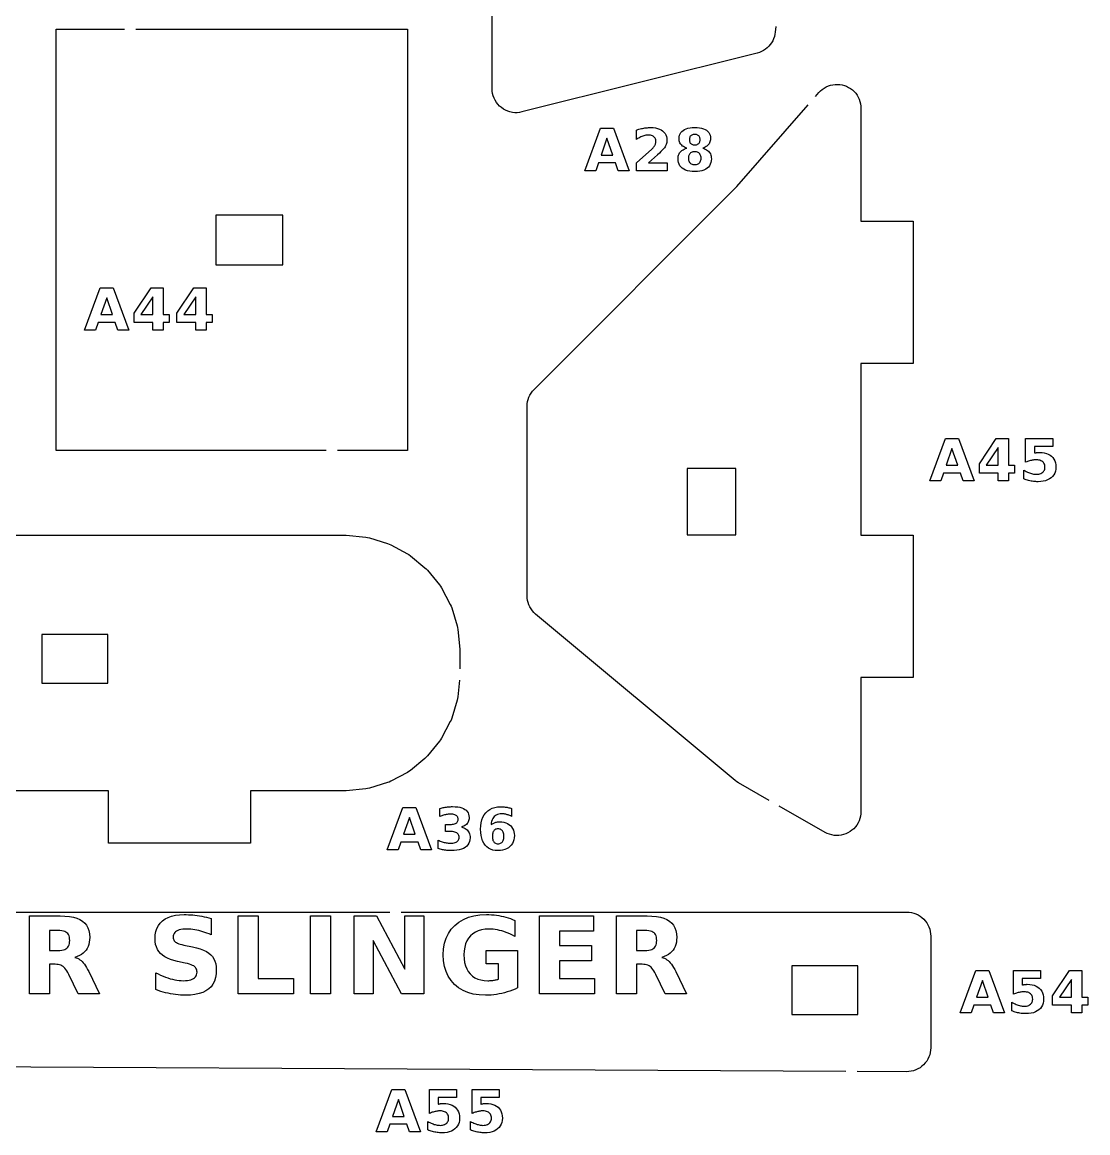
# Model space of a CAD drawing. Header units: millimetres. Extents: x 3 to 297, y 5 to 294.
# Drawn here: x 236 to 297.1, y 122.8 to 186.5 of the extents above; entities that cross this region are included whole.
import ezdxf

# ---------------------------------------------------------------- set-up
doc = ezdxf.new("R2010")
doc.units = ezdxf.units.MM
doc.layers.add('CUT', color=1, linetype='CONTINUOUS')
doc.layers.add('ENGRAVE', color=5, linetype='CONTINUOUS')

msp = doc.modelspace()

# ---------------------------------------------------------------- linework, layer by layer
at = {"layer": 'CUT', "color": 1}
for points in [[(279.1871, 186.2302), (279.1581, 185.911), (279.1404, 185.7834), (279.1102, 185.6563), (279.0681, 185.5327), (279.0145, 185.4136), (278.9498, 185.3002), (278.8746, 185.1934), (278.7897, 185.0942), (278.6957, 185.0035), (278.5935, 184.9221), (278.4841, 184.8508), (278.3684, 184.7902), (278.2475, 184.7409), (278.1241, 184.7037), (264.6317, 181.3306), (264.4975, 181.3042), (264.3594, 181.2912), (264.2208, 181.2922), (264.0829, 181.3072), (263.9473, 181.3359), (263.8152, 181.3782), (263.6881, 181.4336), (263.5672, 181.5014), (263.4537, 181.5812), (263.3489, 181.6719), (263.2537, 181.7727), (263.1692, 181.8826), (263.0961, 182.0005), (263.0353, 182.1251), (262.9874, 182.2552), (262.9528, 182.3895), (262.9319, 182.5265), (262.925, 182.6631), (262.925, 194.7985)], [(253.4, 161.925), (237.925, 161.925), (237.925, 186.075), (241.85, 186.075)], [(242.5, 186.075), (258.075, 186.075), (258.075, 161.925), (254.05, 161.925)], [(281.4733, 182.2263), (281.6664, 182.4469), (281.7576, 182.5415), (281.8589, 182.628), (281.9681, 182.7043), (282.0842, 182.7696), (282.2061, 182.8234), (282.3326, 182.8652), (282.4625, 182.8945), (282.5947, 182.9112), (282.7278, 182.9149), (282.8607, 182.9058), (282.9921, 182.8838), (283.1207, 182.8493), (283.2454, 182.8024), (283.365, 182.7437), (283.4784, 182.6737), (283.5844, 182.5931), (283.6821, 182.5026), (283.7706, 182.403), (283.8491, 182.2954), (283.9168, 182.1806), (283.9731, 182.0599), (284.0174, 181.9343), (284.0493, 181.805), (284.0686, 181.6732), (284.075, 181.5419), (284.075, 175.075), (287.075, 175.075), (287.075, 166.925), (284.075, 166.925), (284.075, 157.075), (287.075, 157.075), (287.075, 148.925), (284.075, 148.925), (284.075, 141.2383), (284.0683, 141.1035), (284.0479, 140.9682), (284.0143, 140.8357), (283.9676, 140.7071), (283.9083, 140.5838), (283.8371, 140.467), (283.7547, 140.3578), (283.6618, 140.2574), (283.5594, 140.1667), (283.4485, 140.0866), (283.3302, 140.0179), (283.2056, 139.9614), (283.0761, 139.9175), (282.9428, 139.8866), (282.8071, 139.8692), (282.6704, 139.8654), (282.5339, 139.8751), (282.3991, 139.8984), (282.2673, 139.9349), (282.1398, 139.9843), (282.0194, 140.0454), (279.3796, 141.5538)], [(278.8152, 141.8763), (277.0607, 142.8789), (276.96, 142.9425), (276.8653, 143.0146), (265.4183, 152.5538), (265.3212, 152.6431), (265.232, 152.7428), (265.1528, 152.8507), (265.0846, 152.9657), (265.0278, 153.0869), (264.9831, 153.213), (264.9509, 153.3429), (264.9314, 153.4752), (264.925, 153.6071), (264.925, 164.4634), (264.9315, 164.5963), (264.9513, 164.7298), (264.9841, 164.8607), (265.0296, 164.9877), (265.0873, 165.1097), (265.1567, 165.2255), (265.237, 165.3339), (265.3264, 165.4325), (276.9308, 177.0369), (276.9586, 177.0666), (281.0453, 181.7371)], [(223.5473, 157.075), (254.4527, 157.075), (254.5544, 157.07), (255.6793, 156.9592), (255.7818, 156.944), (255.8823, 156.9188), (256.9167, 156.605), (257.0143, 156.5701), (257.108, 156.5258), (258.0613, 156.0163), (258.1502, 155.963), (258.2335, 155.9012), (259.0691, 155.2155), (259.1459, 155.1459), (259.2155, 155.0691), (259.9012, 154.2335), (259.963, 154.1502), (260.0163, 154.0613), (260.5258, 153.108), (260.5701, 153.0143), (260.605, 152.9167), (260.9188, 151.8823), (260.944, 151.7818), (260.9592, 151.6793), (261.07, 150.5544), (261.075, 150.4527), (261.075, 149.4193)], [(261.0527, 148.7702), (260.9592, 147.8207), (260.944, 147.7182), (260.9188, 147.6177), (260.605, 146.5833), (260.5701, 146.4857), (260.5258, 146.392), (260.0163, 145.4387), (259.963, 145.3498), (259.9012, 145.2665), (259.2155, 144.4309), (259.1459, 144.3541), (259.0691, 144.2845), (258.2335, 143.5988), (258.1502, 143.537), (258.0613, 143.4837), (257.108, 142.9742), (257.0143, 142.9299), (256.9167, 142.895), (255.8823, 142.5812), (255.7818, 142.556), (255.6793, 142.5408), (254.5544, 142.43), (254.4527, 142.425), (249.075, 142.425), (249.075, 139.425), (240.925, 139.425), (240.925, 142.425), (233.075, 142.425)], [(214.909, 135.475), (257.059, 135.475)], [(257.709, 135.475), (286.7018, 135.475), (286.8348, 135.4685), (286.9683, 135.4487), (287.0992, 135.4159), (287.2262, 135.3704), (287.3482, 135.3127), (287.464, 135.2433), (287.5723, 135.163), (287.6723, 135.0723), (287.763, 134.9723), (287.8433, 134.864), (287.9127, 134.7482), (287.9704, 134.6262), (288.0159, 134.4992), (288.0487, 134.3683), (288.0685, 134.2348), (288.075, 134.1018), (288.075, 127.7048), (288.0684, 127.5715), (288.0485, 127.4376), (288.0155, 127.3063), (287.9697, 127.1788), (287.9117, 127.0565), (287.8419, 126.9405), (287.761, 126.832), (287.6698, 126.7319), (287.5693, 126.6412), (287.4603, 126.5609), (287.3439, 126.4917), (287.2213, 126.4343), (287.0937, 126.3892), (286.9622, 126.3568), (286.8282, 126.3376), (286.6948, 126.3317), (283.8526, 126.3463)], [(283.2026, 126.3496), (211.2911, 126.7184)]]:
    msp.add_lwpolyline(points, dxfattribs=at)
for points in [[(247.075, 175.425), (247.075, 172.575), (250.925, 172.575), (250.925, 175.425), (247.075, 175.425)], [(274.105, 157.105), (276.895, 157.105), (276.895, 160.895), (274.105, 160.895), (274.105, 157.105)], [(237.105, 151.395), (237.105, 148.605), (240.895, 148.605), (240.895, 151.395), (237.105, 151.395)], [(280.105, 129.605), (283.895, 129.605), (283.895, 132.395), (280.105, 132.395), (280.105, 129.605)]]:
    msp.add_lwpolyline(points, close=True, dxfattribs=at)
at = {"layer": 'ENGRAVE', "color": 5}
for points in [[(268.2342, 177.9662), (269.1343, 180.3962), (269.8814, 180.3962), (270.7814, 177.9662), (270.1516, 177.9662), (269.9986, 178.4089), (269.0187, 178.4089), (268.8641, 177.9662), (268.2342, 177.9662)], [(272.9607, 177.9662), (271.1947, 177.9662), (271.1947, 178.4268), (272.0818, 179.2097), (272.1196, 179.2454), (272.1541, 179.2808), (272.1851, 179.3159), (272.2127, 179.3508), (272.2368, 179.3854), (272.2575, 179.4197), (272.2749, 179.4541), (272.2892, 179.4889), (272.3003, 179.5242), (272.3082, 179.56), (272.3129, 179.5962), (272.3145, 179.6329), (272.3113, 179.688), (272.3018, 179.7394), (272.2858, 179.7871), (272.2635, 179.8311), (272.2348, 179.8714), (272.1998, 179.908), (272.1594, 179.9398), (272.1149, 179.9658), (272.0661, 179.9861), (272.0131, 180.0005), (271.956, 180.0092), (271.8946, 180.0121), (271.845, 180.0104), (271.7939, 180.0052), (271.7412, 179.9965), (271.687, 179.9843), (271.6312, 179.9686), (271.5739, 179.9495), (271.5152, 179.9269), (271.4551, 179.9009), (271.3937, 179.8715), (271.3309, 179.8388), (271.2667, 179.8026), (271.2012, 179.7631), (271.2012, 180.297), (271.2716, 180.3194), (271.3417, 180.3399), (271.4116, 180.3586), (271.4812, 180.3754), (271.5505, 180.3904), (271.6195, 180.4036), (271.6882, 180.4148), (271.7564, 180.4239), (271.8242, 180.431), (271.8915, 180.4361), (271.9584, 180.4392), (272.0248, 180.4402), (272.1648, 180.4348), (272.294, 180.4188), (272.4124, 180.3922), (272.5199, 180.3548), (272.6167, 180.3068), (272.7027, 180.2481), (272.7765, 180.1799), (272.837, 180.1033), (272.884, 180.0182), (272.9175, 179.9248), (272.9377, 179.8229), (272.9444, 179.7126), (272.9415, 179.6472), (272.933, 179.5832), (272.9188, 179.5208), (272.8988, 179.4598), (272.8732, 179.4003), (272.8419, 179.3424), (272.8014, 179.2819), (272.7484, 179.215), (272.6828, 179.1416), (272.6046, 179.0617), (272.5138, 178.9754), (272.4105, 178.8826), (271.8913, 178.4268), (272.9607, 178.4268), (272.9607, 177.9662)], [(273.8927, 179.3448), (273.8402, 179.381), (273.7936, 179.4211), (273.7532, 179.4652), (273.7189, 179.5133), (273.6908, 179.5651), (273.669, 179.6207), (273.6534, 179.6801), (273.644, 179.7433), (273.6409, 179.8103), (273.6473, 179.9088), (273.6664, 179.9991), (273.6982, 180.0813), (273.7429, 180.1554), (273.8002, 180.2213), (273.8704, 180.279), (273.9528, 180.3283), (274.0472, 180.3686), (274.1536, 180.3999), (274.2718, 180.4223), (274.4021, 180.4357), (274.5442, 180.4402), (274.6853, 180.4357), (274.8147, 180.4224), (274.9324, 180.4001), (275.0383, 180.3689), (275.1324, 180.3288), (275.2148, 180.2799), (275.2849, 180.2223), (275.3423, 180.1564), (275.3869, 180.0823), (275.4188, 179.9999), (275.4379, 179.9092), (275.4443, 179.8103), (275.4411, 179.7433), (275.4317, 179.6801), (275.416, 179.6207), (275.394, 179.5651), (275.3657, 179.5133), (275.3311, 179.4652), (275.2904, 179.4211), (275.2437, 179.381), (275.191, 179.3448), (275.1322, 179.3126), (275.0674, 179.2844), (274.9967, 179.2602), (275.0758, 179.235), (275.1481, 179.2051), (275.2138, 179.1704), (275.2726, 179.131), (275.3248, 179.0869), (275.3702, 179.038), (275.4087, 178.9845), (275.4403, 178.9265), (275.4648, 178.8641), (275.4823, 178.7971), (275.4928, 178.7257), (275.4963, 178.6498), (275.4897, 178.5343), (275.4697, 178.4286), (275.4363, 178.3326), (275.3896, 178.2465), (275.3296, 178.1702), (275.2563, 178.1038), (275.1698, 178.0473), (275.0705, 178.0011), (274.9582, 177.9652), (274.8331, 177.9395), (274.6951, 177.9242), (274.5442, 177.919), (274.3928, 177.9242), (274.2542, 177.9395), (274.1285, 177.9652), (274.0158, 178.0011), (273.9159, 178.0473), (273.8289, 178.1038), (273.755, 178.1702), (273.6946, 178.2465), (273.6476, 178.3326), (273.614, 178.4286), (273.5939, 178.5343), (273.5872, 178.6498), (273.5907, 178.7257), (273.6012, 178.7971), (273.6187, 178.8641), (273.6432, 178.9265), (273.6748, 178.9845), (273.7133, 179.038), (273.7587, 179.0869), (273.8109, 179.131), (273.8698, 179.1704), (273.9354, 179.2051), (274.0077, 179.235), (274.0868, 179.2602), (274.0161, 179.2844), (273.9514, 179.3126), (273.8927, 179.3448)], [(269.175, 178.8598), (269.8407, 178.8598), (269.5086, 179.8266), (269.175, 178.8598)], [(274.2423, 179.6577), (274.2535, 179.6186), (274.2691, 179.5833), (274.2893, 179.5517), (274.3139, 179.5238), (274.3427, 179.5), (274.3753, 179.4804), (274.4118, 179.4652), (274.4521, 179.4544), (274.4962, 179.4479), (274.5442, 179.4457), (274.5912, 179.4479), (274.6344, 179.4544), (274.674, 179.4652), (274.7099, 179.4804), (274.742, 179.5), (274.7704, 179.5238), (274.7948, 179.5517), (274.8147, 179.5833), (274.8302, 179.6186), (274.8413, 179.6577), (274.848, 179.7004), (274.8502, 179.7468), (274.848, 179.7932), (274.8413, 179.8359), (274.8302, 179.8748), (274.8147, 179.9099), (274.7948, 179.9413), (274.7704, 179.969), (274.742, 179.9926), (274.7099, 180.0119), (274.674, 180.027), (274.6344, 180.0377), (274.5912, 180.0442), (274.5442, 180.0463), (274.4962, 180.0441), (274.4521, 180.0376), (274.4118, 180.0268), (274.3753, 180.0116), (274.3427, 179.992), (274.3139, 179.9682), (274.2893, 179.9403), (274.2691, 179.9089), (274.2535, 179.8738), (274.2423, 179.8351), (274.2356, 179.7928), (274.2333, 179.7468), (274.2356, 179.7004), (274.2423, 179.6577)], [(274.3888, 179.0295), (274.346, 179.0108), (274.3077, 178.9868), (274.274, 178.9574), (274.2452, 178.9231), (274.2216, 178.8842), (274.2032, 178.8407), (274.1901, 178.7925), (274.1822, 178.7397), (274.1796, 178.6824), (274.1822, 178.625), (274.1901, 178.5723), (274.2032, 178.5243), (274.2216, 178.4809), (274.2452, 178.4422), (274.274, 178.4081), (274.3077, 178.379), (274.346, 178.3552), (274.3888, 178.3367), (274.4361, 178.3235), (274.4879, 178.3155), (274.5442, 178.3129), (274.6, 178.3155), (274.6513, 178.3235), (274.698, 178.3367), (274.7402, 178.3552), (274.7779, 178.379), (274.8111, 178.4081), (274.8395, 178.4422), (274.8627, 178.4809), (274.8807, 178.5243), (274.8936, 178.5723), (274.9013, 178.625), (274.9039, 178.6824), (274.9013, 178.7402), (274.8936, 178.7933), (274.8807, 178.8417), (274.8627, 178.8853), (274.8395, 178.9241), (274.8111, 178.9582), (274.7779, 178.9873), (274.7402, 179.0111), (274.698, 179.0297), (274.6513, 179.0429), (274.6, 179.0508), (274.5442, 179.0535), (274.4879, 179.0508), (274.4361, 179.0428), (274.3888, 179.0295)], [(240.1786, 168.825), (239.5487, 168.825), (240.4488, 171.255), (241.1959, 171.255), (242.0959, 168.825), (241.466, 168.825), (241.3131, 169.2677), (240.3332, 169.2677), (240.1786, 168.825)], [(244.4119, 169.7218), (244.4119, 169.2677), (244.0652, 169.2677), (244.0652, 168.825), (243.4728, 168.825), (243.4728, 169.2677), (242.3953, 169.2677), (242.3953, 169.8048), (243.3686, 171.255), (244.0652, 171.255), (244.0652, 169.7218), (244.4119, 169.7218)], [(246.8646, 169.7218), (246.8646, 169.2677), (246.5179, 169.2677), (246.5179, 168.825), (245.9254, 168.825), (245.9254, 169.2677), (244.8479, 169.2677), (244.8479, 169.8048), (245.8213, 171.255), (246.5179, 171.255), (246.5179, 169.7218), (246.8646, 169.7218)], [(240.8231, 170.6854), (240.4895, 169.7186), (241.1552, 169.7186), (240.8231, 170.6854)], [(243.4728, 170.7391), (242.7859, 169.7218), (243.4728, 169.7218), (243.4728, 170.7391)], [(245.9254, 170.7391), (245.2386, 169.7218), (245.9254, 169.7218), (245.9254, 170.7391)], [(288.0163, 160.1901), (288.9163, 162.6202), (289.6634, 162.6202), (290.5635, 160.1901), (289.9336, 160.1901), (289.7806, 160.6329), (288.8008, 160.6329), (288.6462, 160.1901), (288.0163, 160.1901)], [(292.8794, 161.087), (292.8794, 160.6329), (292.5327, 160.6329), (292.5327, 160.1901), (291.9403, 160.1901), (291.9403, 160.6329), (290.8628, 160.6329), (290.8628, 161.17), (291.8361, 162.6202), (292.5327, 162.6202), (292.5327, 161.087), (292.8794, 161.087)], [(295.0766, 162.6202), (295.0766, 162.1595), (294.0186, 162.1595), (294.0186, 161.7836), (294.0425, 161.7898), (294.0665, 161.7956), (294.0904, 161.8009), (294.1145, 161.8056), (294.1385, 161.8099), (294.1627, 161.8137), (294.187, 161.8169), (294.2116, 161.8196), (294.2365, 161.8216), (294.2618, 161.8231), (294.2873, 161.824), (294.3132, 161.8243), (294.4559, 161.8181), (294.5876, 161.7996), (294.7083, 161.7687), (294.8181, 161.7255), (294.917, 161.67), (295.0049, 161.6021), (295.0805, 161.5232), (295.1424, 161.4345), (295.1905, 161.3362), (295.2249, 161.2281), (295.2455, 161.1103), (295.2523, 160.9828), (295.2449, 160.8562), (295.2224, 160.7392), (295.185, 160.6316), (295.1326, 160.5336), (295.0653, 160.445), (294.983, 160.3659), (294.8874, 160.2978), (294.7802, 160.242), (294.6613, 160.1987), (294.5309, 160.1677), (294.3888, 160.1491), (294.2351, 160.1429), (294.1663, 160.144), (294.0977, 160.1474), (294.0294, 160.1529), (293.9613, 160.1607), (293.8934, 160.1706), (293.8257, 160.1828), (293.7583, 160.1973), (293.6909, 160.214), (293.6237, 160.2331), (293.5567, 160.2544), (293.4897, 160.2781), (293.4229, 160.3041), (293.4229, 160.7972), (293.4885, 160.7608), (293.553, 160.7276), (293.6164, 160.6975), (293.6786, 160.6706), (293.7397, 160.6469), (293.7997, 160.6263), (293.8585, 160.6089), (293.9163, 160.5947), (293.9728, 160.5836), (294.0283, 160.5757), (294.0826, 160.571), (294.1358, 160.5694), (294.2091, 160.5725), (294.277, 160.5818), (294.3395, 160.5972), (294.3966, 160.6189), (294.4483, 160.6468), (294.4947, 160.6809), (294.5347, 160.7202), (294.5675, 160.764), (294.593, 160.8121), (294.6112, 160.8646), (294.6221, 160.9215), (294.6257, 160.9828), (294.6221, 161.0445), (294.6112, 161.1018), (294.593, 161.1545), (294.5675, 161.2027), (294.5347, 161.2464), (294.4947, 161.2855), (294.4483, 161.3193), (294.3966, 161.347), (294.3395, 161.3685), (294.277, 161.3839), (294.2091, 161.3931), (294.1358, 161.3962), (294.0903, 161.3952), (294.0438, 161.3923), (293.9962, 161.3874), (293.9477, 161.3806), (293.8982, 161.3719), (293.8477, 161.3612), (293.7961, 161.3485), (293.7432, 161.3336), (293.689, 161.3166), (293.6336, 161.2975), (293.5769, 161.2763), (293.5189, 161.253), (293.5189, 162.6202), (295.0766, 162.6202)], [(288.957, 161.0837), (289.6227, 161.0837), (289.2907, 162.0505), (288.957, 161.0837)], [(291.9403, 162.1042), (291.2535, 161.087), (291.9403, 161.087), (291.9403, 162.1042)], [(256.9088, 139.0473), (257.8088, 141.4773), (258.5559, 141.4773), (259.456, 139.0473), (258.8261, 139.0473), (258.6731, 139.49), (257.6933, 139.49), (257.5387, 139.0473), (256.9088, 139.0473)], [(261.3091, 140.3048), (261.3746, 140.2706), (261.4336, 140.2313), (261.486, 140.1867), (261.5319, 140.137), (261.5709, 140.0822), (261.6028, 140.0228), (261.6277, 139.9585), (261.6454, 139.8896), (261.6561, 139.8159), (261.6596, 139.7374), (261.6519, 139.6218), (261.6289, 139.5158), (261.5904, 139.4194), (261.5366, 139.3327), (261.4675, 139.2556), (261.3829, 139.1881), (261.2836, 139.1306), (261.1703, 139.0836), (261.0428, 139.0471), (260.9012, 139.021), (260.7455, 139.0053), (260.5756, 139.0001), (260.5132, 139.0009), (260.4508, 139.0034), (260.3883, 139.0076), (260.3257, 139.0135), (260.2631, 139.021), (260.2005, 139.0302), (260.1379, 139.0411), (260.0756, 139.0536), (260.0135, 139.0678), (259.9516, 139.0837), (259.89, 139.1013), (259.8286, 139.1205), (259.8286, 139.6039), (259.8871, 139.5758), (259.9455, 139.5501), (260.0037, 139.5268), (260.0619, 139.5059), (260.1198, 139.4874), (260.1777, 139.4713), (260.2353, 139.4576), (260.2926, 139.4464), (260.3496, 139.4377), (260.4063, 139.4315), (260.4626, 139.4278), (260.5187, 139.4265), (260.5984, 139.4289), (260.6718, 139.4361), (260.7386, 139.4481), (260.799, 139.4649), (260.8529, 139.4864), (260.9003, 139.5128), (260.9409, 139.5436), (260.974, 139.5786), (260.9998, 139.6178), (261.0183, 139.6611), (261.0293, 139.7086), (261.033, 139.7602), (261.0292, 139.8133), (261.0179, 139.8619), (260.999, 139.9061), (260.9726, 139.9457), (260.9386, 139.9809), (260.8971, 140.0116), (260.8482, 140.0378), (260.7921, 140.0591), (260.7288, 140.0757), (260.6584, 140.0876), (260.5807, 140.0947), (260.4959, 140.0971), (260.2452, 140.0971), (260.2452, 140.5007), (260.5089, 140.5007), (260.5842, 140.5028), (260.6529, 140.509), (260.7148, 140.5193), (260.77, 140.5337), (260.8186, 140.5522), (260.8605, 140.5748), (260.8958, 140.6016), (260.9247, 140.6328), (260.9471, 140.6682), (260.9632, 140.7079), (260.9728, 140.7519), (260.976, 140.8002), (260.9729, 140.8451), (260.9635, 140.8865), (260.948, 140.9243), (260.9261, 140.9586), (260.898, 140.9894), (260.8637, 141.0167), (260.8237, 141.0401), (260.7785, 141.0592), (260.7282, 141.0741), (260.6728, 141.0847), (260.6121, 141.0911), (260.5463, 141.0932), (260.4958, 141.0922), (260.4451, 141.0894), (260.3942, 141.0846), (260.3431, 141.078), (260.2918, 141.0695), (260.2404, 141.059), (260.1889, 141.0467), (260.1375, 141.0326), (260.0861, 141.0167), (260.0349, 140.999), (259.9838, 140.9794), (259.9327, 140.9581), (259.9327, 141.4171), (259.9945, 141.4337), (260.0561, 141.4489), (260.1175, 141.4627), (260.1787, 141.475), (260.2397, 141.4858), (260.3006, 141.4952), (260.3612, 141.5032), (260.4214, 141.5097), (260.4812, 141.5147), (260.5407, 141.5184), (260.5999, 141.5205), (260.6586, 141.5213), (260.8099, 141.5169), (260.9479, 141.504), (261.0727, 141.4824), (261.1842, 141.4522), (261.2824, 141.4133), (261.3675, 141.3658), (261.4393, 141.3096), (261.4981, 141.2447), (261.5439, 141.1711), (261.5765, 141.0888), (261.5961, 140.9977), (261.6027, 140.8979), (261.5995, 140.829), (261.5902, 140.7643), (261.5746, 140.704), (261.5527, 140.648), (261.5247, 140.5962), (261.4904, 140.5488), (261.4499, 140.5057), (261.4035, 140.4671), (261.3512, 140.433), (261.2929, 140.4034), (261.2286, 140.3782), (261.1583, 140.3575), (261.237, 140.3338), (261.3091, 140.3048)], [(263.988, 140.988), (263.938, 141.0092), (263.8889, 141.0283), (263.8408, 141.0453), (263.7938, 141.0601), (263.7477, 141.0728), (263.7023, 141.0835), (263.6573, 141.0923), (263.6126, 141.0991), (263.5683, 141.104), (263.5244, 141.1069), (263.4808, 141.1078), (263.3909, 141.1035), (263.3079, 141.0906), (263.2318, 141.069), (263.1625, 141.0388), (263.1001, 140.9999), (263.0446, 140.9524), (262.9961, 140.8964), (262.9549, 140.8321), (262.9209, 140.7593), (262.8941, 140.6782), (262.8746, 140.5888), (262.8623, 140.491), (262.8986, 140.5165), (262.9359, 140.5397), (262.9742, 140.5608), (263.0135, 140.5796), (263.0538, 140.5962), (263.095, 140.6106), (263.1374, 140.6228), (263.1811, 140.6328), (263.2261, 140.6405), (263.2723, 140.6461), (263.3197, 140.6494), (263.3685, 140.6505), (263.4887, 140.6444), (263.601, 140.6263), (263.7052, 140.596), (263.8014, 140.5536), (263.8896, 140.499), (263.9699, 140.4324), (264.0397, 140.3559), (264.0969, 140.272), (264.1414, 140.1805), (264.1731, 140.0815), (264.1922, 139.9751), (264.1986, 139.8611), (264.1915, 139.7352), (264.1702, 139.618), (264.1347, 139.5093), (264.085, 139.4093), (264.0211, 139.318), (263.943, 139.2353), (263.853, 139.1634), (263.7533, 139.1046), (263.6439, 139.0589), (263.5249, 139.0262), (263.3962, 139.0066), (263.2578, 139.0001), (263.1059, 139.009), (262.9658, 139.0356), (262.8377, 139.08), (262.7214, 139.1422), (262.617, 139.2222), (262.5246, 139.3199), (262.4452, 139.434), (262.3803, 139.5629), (262.3299, 139.7067), (262.2938, 139.8653), (262.2722, 140.0389), (262.265, 140.2273), (262.2734, 140.4209), (262.2987, 140.6001), (262.3408, 140.765), (262.3999, 140.9156), (262.4758, 141.0518), (262.5685, 141.1738), (262.676, 141.2789), (262.7959, 141.365), (262.9284, 141.4319), (263.0734, 141.4797), (263.231, 141.5084), (263.401, 141.518), (263.4566, 141.5173), (263.5117, 141.5151), (263.5662, 141.5115), (263.6202, 141.5064), (263.6737, 141.4999), (263.7265, 141.492), (263.7791, 141.4826), (263.8314, 141.4717), (263.8836, 141.4594), (263.9356, 141.4457), (263.9874, 141.4305), (264.039, 141.4138), (264.039, 140.9646), (263.988, 140.988)], [(257.8495, 139.9408), (258.5152, 139.9408), (258.1832, 140.9076), (257.8495, 139.9408)], [(263.1639, 140.235), (263.1205, 140.2202), (263.0817, 140.1995), (263.0474, 140.1728), (263.0177, 140.1402), (262.9926, 140.1017), (262.9721, 140.0573), (262.9561, 140.007), (262.9447, 139.9507), (262.9378, 139.8885), (262.9355, 139.8204), (262.9378, 139.7523), (262.9447, 139.6901), (262.9561, 139.6338), (262.9721, 139.5835), (262.9926, 139.5391), (263.0177, 139.5006), (263.0474, 139.468), (263.0817, 139.4414), (263.1205, 139.4206), (263.1639, 139.4058), (263.2118, 139.3969), (263.2643, 139.394), (263.3173, 139.3969), (263.3657, 139.4058), (263.4094, 139.4206), (263.4484, 139.4414), (263.4828, 139.468), (263.5125, 139.5006), (263.5376, 139.5391), (263.5582, 139.5835), (263.5742, 139.6338), (263.5856, 139.6901), (263.5924, 139.7523), (263.5947, 139.8204), (263.5924, 139.8885), (263.5856, 139.9507), (263.5742, 140.007), (263.5582, 140.0573), (263.5376, 140.1017), (263.5125, 140.1402), (263.4828, 140.1728), (263.4484, 140.1995), (263.4094, 140.2202), (263.3657, 140.235), (263.3173, 140.2439), (263.2643, 140.2468), (263.2118, 140.2439), (263.1639, 140.235)], [(238.428, 135.2468), (238.6822, 135.2222), (238.9104, 135.1812), (239.1124, 135.1237), (239.2884, 135.0499), (239.4382, 134.9596), (239.5635, 134.8516), (239.6661, 134.7245), (239.7459, 134.5784), (239.8029, 134.4132), (239.8371, 134.229), (239.8485, 134.0256), (239.8425, 133.8828), (239.8248, 133.7488), (239.7951, 133.6236), (239.7536, 133.5071), (239.7003, 133.3994), (239.6351, 133.3005), (239.558, 133.2102), (239.4688, 133.1281), (239.3677, 133.0544), (239.2545, 132.9889), (239.1293, 132.9317), (238.9921, 132.8828), (239.0693, 132.8611), (239.1438, 132.8319), (239.2155, 132.7951), (239.2845, 132.7508), (239.3508, 132.699), (239.4143, 132.6396), (239.4766, 132.571), (239.5391, 132.4916), (239.6019, 132.4013), (239.665, 132.3001), (239.7282, 132.1881), (239.7918, 132.0652), (240.4154, 130.8), (239.192, 130.8), (238.6489, 131.907), (238.5941, 132.0126), (238.539, 132.1063), (238.4837, 132.1883), (238.4281, 132.2585), (238.3723, 132.3169), (238.3162, 132.3636), (238.2569, 132.401), (238.1914, 132.4316), (238.1196, 132.4553), (238.0417, 132.4723), (237.9575, 132.4825), (237.8671, 132.4859), (237.5419, 132.4859), (237.5419, 130.8), (236.3931, 130.8), (236.3931, 135.255), (238.1476, 135.255), (238.428, 135.2468)], [(246.5728, 134.2723), (246.4529, 134.3158), (246.3341, 134.3549), (246.2162, 134.3894), (246.0993, 134.4195), (245.9841, 134.445), (245.8709, 134.4659), (245.7599, 134.4822), (245.6511, 134.4938), (245.5444, 134.5007), (245.4399, 134.5031), (245.3086, 134.4999), (245.1892, 134.4905), (245.0818, 134.4747), (244.9863, 134.4527), (244.9028, 134.4243), (244.8312, 134.3897), (244.771, 134.3484), (244.7218, 134.3002), (244.6835, 134.245), (244.6561, 134.1828), (244.6397, 134.1137), (244.6342, 134.0376), (244.6379, 133.9801), (244.649, 133.927), (244.6674, 133.8783), (244.6932, 133.834), (244.7264, 133.7941), (244.767, 133.7586), (244.8173, 133.726), (244.8796, 133.6951), (244.9539, 133.6657), (245.0402, 133.6379), (245.1386, 133.6117), (245.2489, 133.587), (245.7383, 133.4885), (245.974, 133.4345), (246.1859, 133.3718), (246.3739, 133.3005), (246.538, 133.2206), (246.6782, 133.1321), (246.7946, 133.035), (246.8903, 132.9264), (246.9687, 132.8036), (247.0296, 132.6665), (247.0731, 132.5151), (247.0992, 132.3495), (247.1079, 132.1696), (247.0958, 131.9344), (247.0593, 131.7202), (246.9986, 131.527), (246.9136, 131.3547), (246.8043, 131.2034), (246.6708, 131.073), (246.5123, 130.9632), (246.3281, 130.8733), (246.1184, 130.8034), (245.883, 130.7534), (245.622, 130.7235), (245.3355, 130.7135), (245.1941, 130.7157), (245.0526, 130.7224), (244.911, 130.7336), (244.7692, 130.7493), (244.6272, 130.7694), (244.485, 130.794), (244.3428, 130.823), (244.2006, 130.8564), (244.0583, 130.894), (243.9161, 130.9359), (243.7739, 130.9822), (243.6316, 131.0327), (243.6316, 132.0025), (243.7731, 131.93), (243.9129, 131.8638), (244.0512, 131.8037), (244.188, 131.7499), (244.3231, 131.7023), (244.4567, 131.6609), (244.5887, 131.6258), (244.7191, 131.597), (244.848, 131.5747), (244.9752, 131.5587), (245.1009, 131.5492), (245.2251, 131.546), (245.3455, 131.5495), (245.4561, 131.5599), (245.557, 131.5773), (245.6481, 131.6017), (245.7294, 131.633), (245.801, 131.6713), (245.862, 131.7161), (245.912, 131.7668), (245.9509, 131.8235), (245.9787, 131.8862), (245.9953, 131.9548), (246.0009, 132.0294), (245.9971, 132.0964), (245.9858, 132.158), (245.9669, 132.2144), (245.9405, 132.2654), (245.9066, 132.3112), (245.8651, 132.3516), (245.8124, 132.3888), (245.7446, 132.4246), (245.6618, 132.4591), (245.5641, 132.4922), (245.4513, 132.5241), (245.3235, 132.5546), (244.8789, 132.653), (244.6661, 132.7055), (244.4733, 132.7674), (244.3004, 132.8388), (244.1475, 132.9196), (244.0146, 133.0099), (243.9017, 133.1096), (243.8073, 133.2201), (243.7301, 133.3426), (243.67, 133.4773), (243.6272, 133.6241), (243.6014, 133.783), (243.5928, 133.954), (243.6048, 134.1673), (243.6406, 134.3635), (243.7003, 134.5426), (243.7838, 134.7047), (243.8912, 134.8496), (244.0225, 134.9775), (244.1762, 135.0869), (244.3508, 135.1764), (244.5462, 135.2461), (244.7625, 135.2958), (244.9998, 135.3256), (245.2579, 135.3356), (245.3808, 135.3341), (245.5049, 135.3295), (245.6301, 135.3218), (245.7565, 135.3111), (245.8841, 135.2973), (246.0128, 135.2804), (246.1429, 135.2605), (246.2744, 135.2375), (246.4074, 135.2114), (246.542, 135.1822), (246.678, 135.15), (246.8155, 135.1148), (246.8155, 134.1719), (246.6937, 134.2243), (246.5728, 134.2723)], [(251.5269, 131.6683), (251.5269, 130.8), (248.3609, 130.8), (248.3609, 135.255), (249.5098, 135.255), (249.5098, 131.6683), (251.5269, 131.6683)], [(252.4994, 135.255), (253.6482, 135.255), (253.6482, 130.8), (252.4994, 130.8), (252.4994, 135.255)], [(257.921, 135.255), (259.0101, 135.255), (259.0101, 130.8), (257.7271, 130.8), (256.1068, 133.8556), (256.1068, 130.8), (255.0176, 130.8), (255.0176, 135.255), (256.3007, 135.255), (257.921, 132.1995), (257.921, 135.255)], [(263.7935, 130.8991), (263.6421, 130.8556), (263.4888, 130.8179), (263.3338, 130.786), (263.1771, 130.7599), (263.0188, 130.7396), (262.8589, 130.7251), (262.6972, 130.7164), (262.5339, 130.7135), (262.1758, 130.7307), (261.8433, 130.7826), (261.5366, 130.869), (261.2555, 130.99), (261.0001, 131.1455), (260.7704, 131.3356), (260.5717, 131.5553), (260.409, 131.7996), (260.2826, 132.0685), (260.1922, 132.3621), (260.138, 132.6803), (260.1199, 133.023), (260.1383, 133.3693), (260.1935, 133.6901), (260.2855, 133.9854), (260.4143, 134.2551), (260.58, 134.4993), (260.7824, 134.7179), (261.0168, 134.9066), (261.2784, 135.0611), (261.5671, 135.1812), (261.8831, 135.267), (262.2263, 135.3184), (262.5966, 135.3356), (262.7438, 135.3333), (262.8889, 135.3263), (263.0319, 135.3147), (263.1728, 135.2985), (263.3117, 135.2776), (263.4485, 135.252), (263.583, 135.222), (263.7149, 135.1874), (263.8443, 135.1483), (263.971, 135.1048), (264.0952, 135.0568), (264.2169, 135.0044), (264.2169, 134.0823), (264.0927, 134.15), (263.9687, 134.2116), (263.845, 134.2673), (263.7215, 134.3171), (263.5983, 134.3608), (263.4754, 134.3986), (263.3525, 134.4305), (263.2295, 134.4567), (263.1065, 134.477), (262.9834, 134.4915), (262.8601, 134.5002), (262.7368, 134.5031), (262.5168, 134.4924), (262.3143, 134.4605), (262.1292, 134.4072), (261.9617, 134.3327), (261.8116, 134.2368), (261.679, 134.1196), (261.5655, 133.9827), (261.4727, 133.8274), (261.4004, 133.6538), (261.3488, 133.4618), (261.3179, 133.2516), (261.3075, 133.023), (261.3175, 132.7963), (261.3473, 132.5874), (261.3971, 132.3964), (261.4667, 132.2233), (261.5562, 132.0682), (261.6656, 131.9309), (261.7933, 131.8133), (261.9378, 131.7171), (262.099, 131.6422), (262.277, 131.5888), (262.4717, 131.5567), (262.6831, 131.546), (262.7421, 131.5466), (262.7997, 131.5485), (262.8558, 131.5516), (262.9106, 131.5559), (262.9639, 131.5615), (263.0158, 131.5684), (263.0662, 131.5765), (263.1148, 131.5861), (263.1617, 131.5971), (263.2068, 131.6095), (263.2502, 131.6233), (263.2919, 131.6385), (263.2919, 132.5038), (262.5906, 132.5038), (262.5906, 133.2737), (264.381, 133.2737), (264.381, 131.1312), (264.2369, 131.0645), (264.0909, 131.0036), (263.9431, 130.9485), (263.7935, 130.8991)], [(266.7858, 133.5572), (268.6209, 133.5572), (268.6209, 132.6888), (266.7858, 132.6888), (266.7858, 131.6683), (268.803, 131.6683), (268.803, 130.8), (265.637, 130.8), (265.637, 135.255), (268.7373, 135.255), (268.7373, 134.3867), (266.7858, 134.3867), (266.7858, 133.5572)], [(272.0909, 135.2468), (272.3452, 135.2222), (272.5733, 135.1812), (272.7753, 135.1237), (272.9513, 135.0499), (273.1011, 134.9596), (273.2265, 134.8516), (273.329, 134.7245), (273.4088, 134.5784), (273.4658, 134.4132), (273.5, 134.229), (273.5114, 134.0256), (273.5055, 133.8828), (273.4877, 133.7488), (273.458, 133.6236), (273.4166, 133.5071), (273.3632, 133.3994), (273.298, 133.3005), (273.2209, 133.2102), (273.1318, 133.1281), (273.0306, 133.0544), (272.9174, 132.9889), (272.7922, 132.9317), (272.655, 132.8828), (272.7322, 132.8611), (272.8067, 132.8319), (272.8784, 132.7951), (272.9474, 132.7508), (273.0137, 132.699), (273.0772, 132.6396), (273.1395, 132.571), (273.202, 132.4916), (273.2648, 132.4013), (273.3279, 132.3001), (273.3912, 132.1881), (273.4547, 132.0652), (274.0783, 130.8), (272.8549, 130.8), (272.3118, 131.907), (272.257, 132.0126), (272.2019, 132.1063), (272.1466, 132.1883), (272.091, 132.2585), (272.0352, 132.3169), (271.9791, 132.3636), (271.9198, 132.401), (271.8543, 132.4316), (271.7826, 132.4553), (271.7046, 132.4723), (271.6204, 132.4825), (271.53, 132.4859), (271.2048, 132.4859), (271.2048, 130.8), (270.056, 130.8), (270.056, 135.255), (271.8105, 135.255), (272.0909, 135.2468)], [(238.4851, 133.3729), (238.543, 133.4139), (238.5909, 133.4635), (238.63, 133.5227), (238.6605, 133.5915), (238.6822, 133.6699), (238.6953, 133.7579), (238.6997, 133.8556), (238.6953, 133.9522), (238.6822, 134.0392), (238.6605, 134.1167), (238.63, 134.1845), (238.5909, 134.2426), (238.543, 134.2912), (238.4851, 134.3313), (238.4158, 134.3642), (238.3352, 134.3897), (238.2433, 134.4079), (238.14, 134.4189), (238.0253, 134.4225), (237.5419, 134.4225), (237.5419, 133.2797), (238.0253, 133.2797), (238.14, 133.2834), (238.2433, 133.2946), (238.3352, 133.3132), (238.4158, 133.3393), (238.4851, 133.3729)], [(272.148, 133.3729), (272.2059, 133.4139), (272.2538, 133.4635), (272.2929, 133.5227), (272.3234, 133.5915), (272.3452, 133.6699), (272.3582, 133.7579), (272.3626, 133.8556), (272.3582, 133.9522), (272.3452, 134.0392), (272.3234, 134.1167), (272.2929, 134.1845), (272.2538, 134.2426), (272.2059, 134.2912), (272.148, 134.3313), (272.0788, 134.3642), (271.9982, 134.3897), (271.9062, 134.4079), (271.8029, 134.4189), (271.6882, 134.4225), (271.2048, 134.4225), (271.2048, 133.2797), (271.6882, 133.2797), (271.8029, 133.2834), (271.9062, 133.2946), (271.9982, 133.3132), (272.0788, 133.3393), (272.148, 133.3729)], [(289.7663, 129.7034), (290.6663, 132.1334), (291.4134, 132.1334), (292.3135, 129.7034), (291.6836, 129.7034), (291.5306, 130.1461), (290.5508, 130.1461), (290.3962, 129.7034), (289.7663, 129.7034)], [(294.3739, 132.1334), (294.3739, 131.6728), (293.316, 131.6728), (293.316, 131.2968), (293.3398, 131.303), (293.3638, 131.3088), (293.3878, 131.3141), (293.4118, 131.3188), (293.4359, 131.3231), (293.46, 131.3269), (293.4843, 131.3301), (293.5089, 131.3328), (293.5338, 131.3348), (293.5591, 131.3363), (293.5847, 131.3372), (293.6105, 131.3375), (293.7532, 131.3313), (293.8849, 131.3128), (294.0056, 131.2819), (294.1155, 131.2387), (294.2143, 131.1832), (294.3023, 131.1153), (294.3779, 131.0364), (294.4397, 130.9477), (294.4878, 130.8494), (294.5222, 130.7413), (294.5428, 130.6235), (294.5497, 130.496), (294.5422, 130.3694), (294.5197, 130.2524), (294.4823, 130.1448), (294.43, 130.0468), (294.3626, 129.9582), (294.2803, 129.8791), (294.1847, 129.811), (294.0775, 129.7553), (293.9587, 129.7119), (293.8282, 129.6809), (293.6861, 129.6623), (293.5324, 129.6561), (293.4636, 129.6573), (293.3951, 129.6606), (293.3267, 129.6661), (293.2586, 129.6739), (293.1907, 129.6838), (293.1231, 129.696), (293.0556, 129.7105), (292.9883, 129.7272), (292.9211, 129.7463), (292.854, 129.7676), (292.787, 129.7913), (292.7202, 129.8173), (292.7202, 130.3104), (292.7859, 130.2741), (292.8504, 130.2408), (292.9137, 130.2108), (292.976, 130.1839), (293.0371, 130.1601), (293.097, 130.1395), (293.1559, 130.1221), (293.2136, 130.1079), (293.2702, 130.0968), (293.3256, 130.0889), (293.3799, 130.0842), (293.4331, 130.0826), (293.5064, 130.0857), (293.5743, 130.095), (293.6368, 130.1105), (293.6939, 130.1321), (293.7457, 130.16), (293.792, 130.1941), (293.8321, 130.2334), (293.8648, 130.2772), (293.8903, 130.3253), (293.9085, 130.3778), (293.9194, 130.4347), (293.923, 130.496), (293.9194, 130.5578), (293.9085, 130.615), (293.8903, 130.6677), (293.8648, 130.7159), (293.8321, 130.7596), (293.792, 130.7987), (293.7457, 130.8325), (293.6939, 130.8602), (293.6368, 130.8817), (293.5743, 130.8971), (293.5064, 130.9063), (293.4331, 130.9094), (293.3876, 130.9084), (293.3411, 130.9055), (293.2936, 130.9007), (293.2451, 130.8939), (293.1956, 130.8851), (293.1451, 130.8744), (293.0934, 130.8617), (293.0405, 130.8468), (292.9864, 130.8299), (292.9309, 130.8108), (292.8742, 130.7895), (292.8163, 130.7662), (292.8163, 132.1334), (294.3739, 132.1334)], [(297.0821, 130.6002), (297.0821, 130.1461), (296.7354, 130.1461), (296.7354, 129.7034), (296.143, 129.7034), (296.143, 130.1461), (295.0655, 130.1461), (295.0655, 130.6832), (296.0388, 132.1334), (296.7354, 132.1334), (296.7354, 130.6002), (297.0821, 130.6002)], [(290.707, 130.5969), (291.3727, 130.5969), (291.0407, 131.5637), (290.707, 130.5969)], [(296.143, 131.6174), (295.4561, 130.6002), (296.143, 130.6002), (296.143, 131.6174)], [(256.2737, 122.8764), (257.1738, 125.3064), (257.9209, 125.3064), (258.8209, 122.8764), (258.191, 122.8764), (258.0381, 123.3191), (257.0582, 123.3191), (256.9036, 122.8764), (256.2737, 122.8764)], [(260.8813, 125.3064), (260.8813, 124.8458), (259.8234, 124.8458), (259.8234, 124.4698), (259.8473, 124.4761), (259.8712, 124.4819), (259.8952, 124.4871), (259.9193, 124.4919), (259.9433, 124.4962), (259.9674, 124.5), (259.9917, 124.5032), (260.0164, 124.5058), (260.0413, 124.5079), (260.0666, 124.5094), (260.0921, 124.5102), (260.118, 124.5105), (260.2606, 124.5044), (260.3923, 124.4859), (260.5131, 124.455), (260.6229, 124.4118), (260.7218, 124.3563), (260.8097, 124.2884), (260.8853, 124.2095), (260.9472, 124.1208), (260.9953, 124.0225), (261.0296, 123.9144), (261.0503, 123.7966), (261.0571, 123.6691), (261.0496, 123.5425), (261.0272, 123.4255), (260.9898, 123.3179), (260.9374, 123.2198), (260.8701, 123.1313), (260.7878, 123.0522), (260.6922, 122.9841), (260.5849, 122.9283), (260.4661, 122.885), (260.3356, 122.854), (260.1936, 122.8354), (260.0399, 122.8292), (259.9711, 122.8303), (259.9025, 122.8337), (259.8342, 122.8392), (259.7661, 122.8469), (259.6982, 122.8569), (259.6305, 122.8691), (259.5631, 122.8835), (259.4957, 122.9003), (259.4285, 122.9194), (259.3614, 122.9407), (259.2945, 122.9644), (259.2277, 122.9904), (259.2277, 123.4835), (259.2933, 123.4471), (259.3578, 123.4139), (259.4212, 123.3838), (259.4834, 123.3569), (259.5445, 123.3332), (259.6045, 123.3126), (259.6633, 123.2952), (259.721, 123.281), (259.7776, 123.2699), (259.8331, 123.262), (259.8874, 123.2572), (259.9406, 123.2557), (260.0139, 123.2588), (260.0817, 123.268), (260.1442, 123.2835), (260.2014, 123.3052), (260.2531, 123.3331), (260.2995, 123.3671), (260.3395, 123.4065), (260.3723, 123.4502), (260.3977, 123.4984), (260.4159, 123.5509), (260.4269, 123.6078), (260.4305, 123.6691), (260.4269, 123.7308), (260.4159, 123.7881), (260.3977, 123.8408), (260.3723, 123.889), (260.3395, 123.9326), (260.2995, 123.9718), (260.2531, 124.0056), (260.2014, 124.0333), (260.1442, 124.0548), (260.0817, 124.0702), (260.0139, 124.0794), (259.9406, 124.0825), (259.8951, 124.0815), (259.8485, 124.0786), (259.801, 124.0737), (259.7525, 124.0669), (259.703, 124.0582), (259.6525, 124.0475), (259.6009, 124.0348), (259.548, 124.0199), (259.4938, 124.0029), (259.4384, 123.9838), (259.3817, 123.9626), (259.3237, 123.9393), (259.3237, 125.3064), (260.8813, 125.3064)], [(263.334, 124.8458), (262.2761, 124.8458), (262.2761, 124.4698), (262.3, 124.4761), (262.3239, 124.4819), (262.3479, 124.4871), (262.3719, 124.4919), (262.396, 124.4962), (262.4201, 124.5), (262.4444, 124.5032), (262.469, 124.5058), (262.494, 124.5079), (262.5192, 124.5094), (262.5448, 124.5102), (262.5707, 124.5105), (262.7133, 124.5044), (262.845, 124.4859), (262.9658, 124.455), (263.0756, 124.4118), (263.1745, 124.3563), (263.2624, 124.2884), (263.338, 124.2095), (263.3998, 124.1208), (263.4479, 124.0225), (263.4823, 123.9144), (263.5029, 123.7966), (263.5098, 123.6691), (263.5023, 123.5425), (263.4799, 123.4255), (263.4425, 123.3179), (263.3901, 123.2198), (263.3227, 123.1313), (263.2404, 123.0522), (263.1448, 122.9841), (263.0376, 122.9283), (262.9188, 122.885), (262.7883, 122.854), (262.6462, 122.8354), (262.4925, 122.8292), (262.4238, 122.8303), (262.3552, 122.8337), (262.2869, 122.8392), (262.2187, 122.8469), (262.1509, 122.8569), (262.0832, 122.8691), (262.0157, 122.8835), (261.9484, 122.9003), (261.8812, 122.9194), (261.8141, 122.9407), (261.7472, 122.9644), (261.6804, 122.9904), (261.6804, 123.4835), (261.746, 123.4471), (261.8105, 123.4139), (261.8739, 123.3838), (261.9361, 123.3569), (261.9972, 123.3332), (262.0572, 123.3126), (262.116, 123.2952), (262.1737, 123.281), (262.2303, 123.2699), (262.2857, 123.262), (262.3401, 123.2572), (262.3933, 123.2557), (262.4665, 123.2588), (262.5344, 123.268), (262.5969, 123.2835), (262.654, 123.3052), (262.7058, 123.3331), (262.7521, 123.3671), (262.7922, 123.4065), (262.8249, 123.4502), (262.8504, 123.4984), (262.8686, 123.5509), (262.8795, 123.6078), (262.8832, 123.6691), (262.8795, 123.7308), (262.8686, 123.7881), (262.8504, 123.8408), (262.8249, 123.889), (262.7922, 123.9326), (262.7521, 123.9718), (262.7058, 124.0056), (262.654, 124.0333), (262.5969, 124.0548), (262.5344, 124.0702), (262.4665, 124.0794), (262.3933, 124.0825), (262.3477, 124.0815), (262.3012, 124.0786), (262.2537, 124.0737), (262.2052, 124.0669), (262.1557, 124.0582), (262.1052, 124.0475), (262.0535, 124.0348), (262.0006, 124.0199), (261.9465, 124.0029), (261.8911, 123.9838), (261.8344, 123.9626), (261.7764, 123.9393), (261.7764, 125.3064), (263.334, 125.3064), (263.334, 124.8458)], [(257.2145, 123.77), (257.8802, 123.77), (257.5481, 124.7368), (257.2145, 123.77)]]:
    msp.add_lwpolyline(points, close=True, dxfattribs=at)

doc.saveas('drawing.dxf')
